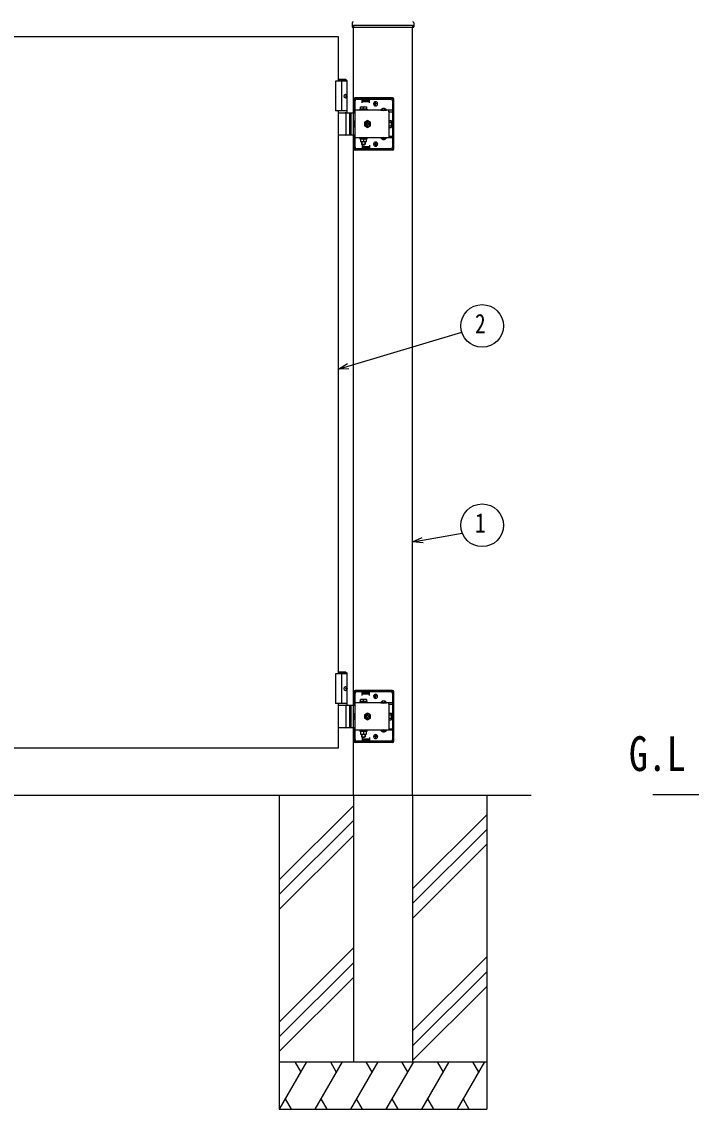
# Model space of a CAD drawing. Units: millimetres, scale not verified. Extents: x -4205 to 4205, y -2970 to 2970.
# Drawn here: x -969 to 160, y -199 to 1636 of the extents above; entities that cross this region are included whole.
import ezdxf
from ezdxf.enums import TextEntityAlignment as Align

# ---------------------------------------------------------------- set-up
doc = ezdxf.new("R2010")
doc.units = ezdxf.units.MM
doc.header["$LTSCALE"] = 12
for name, color, linetype in [('0-2_USER1', 3, 'Continuous'), ('0-4_YKK_A1', 4, 'Continuous'), ('0-5_YKK_D', 6, 'Continuous')]:
    doc.layers.add(name, color=color, linetype=linetype)
doc.styles.add('ＭＳ ゴシック', font='')
doc.styles.get('ＭＳ ゴシック').set_extended_font_data('MS Gothic')

msp = doc.modelspace()

# ---------------------------------------------------------------- linework, layer by layer
at = {"layer": '0-4_YKK_A1'}
for p, q in [((-411.73, 1634.42), (-412.08, 1627.76)), ((-308.23, 1634.42), (-307.88, 1627.76)), ((-411.58, 1627.23), (-308.38, 1627.23)), ((-409.98, 1630.73), (-409.98, 1627.23)), ((-409.98, 330.73), (-409.98, 1627.23)), ((-309.98, 330.73), (-309.98, 1627.23)), ((-434.98, 1535.73), (-434.98, 1610.73)), ((-422.48, 1538.73), (-434.98, 1538.73)), ((-420.48, 1536.73), (-434.98, 1536.73)), ((-429.98, 1535.73), (-429.98, 1485.73)), ((-422.48, 1538.73), (-420.48, 1536.73)), ((-420.48, 1482.73), (-420.48, 1536.73)), ((-422.79, 1511.15), (-422.2, 1511.15)), ((-422.79, 1510.31), (-422.2, 1510.31)), ((-421.78, 1512.83), (-421.18, 1512.83)), ((-421.78, 1508.63), (-421.18, 1508.63)), ((-408.98, 1482.73), (-408.98, 1505.73)), ((-407.48, 1482.73), (-407.48, 1505.73)), ((-343.98, 1507.73), (-406.98, 1507.73)), ((-343.98, 1506.23), (-406.98, 1506.23)), ((-406.48, 1506.23), (-406.48, 1507.73)), ((-403.98, 1505.73), (-394.98, 1505.73)), ((-398.48, 1506.23), (-398.48, 1507.73)), ((-394.98, 1499.23), (-394.98, 1505.73)), ((-393.98, 1503.23), (-393.98, 1506.23)), ((-383.98, 1503.23), (-383.98, 1506.23)), ((-382.98, 1499.23), (-382.98, 1505.73)), ((-382.98, 1505.73), (-346.98, 1505.73)), ((-343.48, 1421.73), (-343.48, 1505.73)), ((-341.98, 1421.73), (-341.98, 1505.73)), ((-406.98, 1424.73), (-406.98, 1502.73)), ((-343.98, 1486.93), (-406.98, 1486.93)), ((-399.23, 1488.53), (-386.73, 1488.53)), ((-399.23, 1486.93), (-399.23, 1488.53)), ((-386.73, 1486.93), (-399.23, 1486.93)), ((-397.98, 1492.53), (-387.98, 1492.53)), ((-397.98, 1488.53), (-397.98, 1492.53)), ((-387.98, 1488.53), (-397.98, 1488.53)), ((-394.98, 1504.73), (-382.98, 1504.73)), ((-394.98, 1501.73), (-382.98, 1501.73)), ((-383.98, 1503.23), (-393.98, 1503.23)), ((-392.98, 1488.53), (-392.98, 1492.1)), ((-387.98, 1492.53), (-387.98, 1488.53)), ((-386.73, 1488.53), (-386.73, 1486.93)), ((-368.48, 1497.73), (-376.48, 1497.73)), ((-375.73, 1497.48), (-375.73, 1497.98)), ((-372.48, 1493.73), (-372.48, 1501.73)), ((-369.23, 1497.48), (-369.23, 1497.98)), ((-363.73, 1487.44), (-354.23, 1487.44)), ((-363.73, 1487.44), (-363.73, 1486.93)), ((-363.73, 1486.93), (-354.23, 1486.93)), ((-361.33, 1489.43), (-360.13, 1486.96)), ((-360.13, 1486.96), (-358.98, 1486.35)), ((-357.84, 1486.96), (-358.98, 1486.35)), ((-356.63, 1489.43), (-357.84, 1486.96)), ((-354.23, 1487.44), (-354.23, 1486.93)), ((-349.98, 1484.43), (-349.98, 1486.93)), ((-343.98, 1502.73), (-343.98, 1484.43)), ((-420.48, 1485.73), (-439.98, 1485.73)), ((-434.98, 535.73), (-434.98, 1485.73)), ((-434.98, 1482.73), (-409.98, 1482.73)), ((-422.17, 1446.23), (-422.17, 1481.23)), ((-416.48, 1482.73), (-416.48, 1444.73)), ((-413.98, 1482.73), (-413.98, 1444.73)), ((-409.98, 1482.73), (-406.98, 1482.73)), ((-407.48, 1484.43), (-408.98, 1484.43)), ((-385.98, 1469.5), (-390.98, 1466.62)), ((-380.98, 1466.62), (-385.98, 1469.5)), ((-349.98, 1484.43), (-343.98, 1484.43)), ((-349.98, 1484.43), (-349.98, 1443.03)), ((-349.68, 1469.5), (-346.13, 1469.5)), ((-349.68, 1457.96), (-349.68, 1469.5)), ((-345.68, 1468.73), (-346.13, 1469.5)), ((-345.68, 1468.73), (-345.68, 1458.73)), ((-390.98, 1466.62), (-390.98, 1460.84)), ((-390.98, 1460.84), (-385.98, 1457.96)), ((-389.13, 1463.13), (-387.89, 1463.13)), ((-386.58, 1466.88), (-386.58, 1465.64)), ((-385.38, 1466.88), (-386.58, 1466.88)), ((-386.58, 1461.82), (-386.58, 1460.58)), ((-385.98, 1457.96), (-380.98, 1460.84)), ((-385.38, 1465.64), (-385.38, 1466.88)), ((-382.83, 1464.33), (-384.07, 1464.33)), ((-384.07, 1463.13), (-382.83, 1463.13)), ((-382.83, 1463.13), (-382.83, 1464.33)), ((-380.98, 1460.84), (-380.98, 1466.62)), ((-349.68, 1467.63), (-349.98, 1467.63)), ((-349.68, 1459.83), (-349.98, 1459.83)), ((-349.68, 1459.83), (-349.68, 1467.63)), ((-349.68, 1466.62), (-346.13, 1466.62)), ((-349.68, 1460.84), (-346.13, 1460.84)), ((-349.68, 1457.96), (-346.13, 1457.96)), ((-345.68, 1458.73), (-346.13, 1457.96)), ((-409.98, 1444.73), (-434.98, 1444.73)), ((-406.98, 1444.73), (-409.98, 1444.73)), ((-408.98, 1421.73), (-408.98, 1444.73)), ((-407.48, 1443.03), (-408.98, 1443.03)), ((-407.48, 1421.73), (-407.48, 1444.73)), ((-343.98, 1440.53), (-406.98, 1440.53)), ((-386.73, 1440.53), (-399.23, 1440.53)), ((-399.23, 1440.53), (-399.23, 1438.93)), ((-399.23, 1438.93), (-386.73, 1438.93)), ((-397.98, 1438.93), (-397.98, 1433.93)), ((-387.98, 1438.93), (-397.98, 1438.93)), ((-397.98, 1433.93), (-387.98, 1433.93)), ((-396.18, 1440.53), (-396.18, 1438.93)), ((-395.98, 1433.93), (-395.98, 1429.53)), ((-395.44, 1433.93), (-395.44, 1428.99)), ((-392.98, 1438.93), (-392.98, 1434.36)), ((-390.52, 1433.93), (-390.52, 1428.99)), ((-389.98, 1433.93), (-389.98, 1429.53)), ((-389.78, 1440.53), (-389.78, 1438.93)), ((-387.98, 1433.93), (-387.98, 1438.93)), ((-386.73, 1438.93), (-386.73, 1440.53)), ((-372.48, 1433.73), (-372.48, 1425.73)), ((-363.73, 1440.53), (-354.23, 1440.53)), ((-363.73, 1440.02), (-363.73, 1440.53)), ((-363.73, 1440.02), (-354.23, 1440.02)), ((-361.33, 1438.03), (-360.13, 1440.5)), ((-360.13, 1440.5), (-358.98, 1441.11)), ((-357.84, 1440.5), (-358.98, 1441.11)), ((-356.63, 1438.03), (-357.84, 1440.5)), ((-354.23, 1440.02), (-354.23, 1440.53)), ((-349.98, 1443.03), (-349.98, 1440.53)), ((-349.98, 1443.03), (-343.98, 1443.03)), ((-343.98, 1443.03), (-343.98, 1424.73)), ((-343.98, 1421.23), (-406.98, 1421.23)), ((-343.98, 1419.73), (-406.98, 1419.73)), ((-406.48, 1419.73), (-406.48, 1421.23)), ((-394.98, 1421.73), (-403.98, 1421.73)), ((-398.48, 1419.73), (-398.48, 1421.23)), ((-395.98, 1429.53), (-389.98, 1429.53)), ((-395.98, 1429.53), (-394.98, 1428.53)), ((-394.98, 1428.53), (-390.98, 1428.53)), ((-394.98, 1428.23), (-394.98, 1421.73)), ((-394.98, 1425.73), (-382.98, 1425.73)), ((-394.98, 1422.73), (-382.98, 1422.73)), ((-393.98, 1424.23), (-393.98, 1421.23)), ((-383.98, 1424.23), (-393.98, 1424.23)), ((-389.98, 1429.53), (-390.98, 1428.53)), ((-383.98, 1424.23), (-383.98, 1421.23)), ((-382.98, 1428.23), (-382.98, 1421.73)), ((-346.98, 1421.73), (-382.98, 1421.73)), ((-368.48, 1429.73), (-376.48, 1429.73)), ((-375.73, 1429.98), (-375.73, 1429.48)), ((-369.23, 1429.98), (-369.23, 1429.48)), ((-422.48, 538.73), (-434.98, 538.73)), ((-420.48, 536.73), (-434.98, 536.73)), ((-429.98, 535.73), (-429.98, 485.73)), ((-422.48, 538.73), (-420.48, 536.73)), ((-420.48, 482.73), (-420.48, 536.73)), ((-422.79, 511.15), (-422.2, 511.15)), ((-422.79, 510.31), (-422.2, 510.31)), ((-421.78, 512.83), (-421.18, 512.83)), ((-421.78, 508.63), (-421.18, 508.63)), ((-408.98, 482.73), (-408.98, 505.73)), ((-407.48, 482.73), (-407.48, 505.73)), ((-343.98, 507.73), (-406.98, 507.73)), ((-343.98, 506.23), (-406.98, 506.23)), ((-406.98, 424.73), (-406.98, 502.73)), ((-406.48, 506.23), (-406.48, 507.73)), ((-403.98, 505.73), (-394.98, 505.73)), ((-398.48, 506.23), (-398.48, 507.73)), ((-394.98, 499.23), (-394.98, 505.73)), ((-394.98, 504.73), (-382.98, 504.73)), ((-394.98, 501.73), (-382.98, 501.73)), ((-393.98, 503.23), (-393.98, 506.23)), ((-383.98, 503.23), (-393.98, 503.23)), ((-383.98, 503.23), (-383.98, 506.23)), ((-382.98, 499.23), (-382.98, 505.73)), ((-382.98, 505.73), (-346.98, 505.73)), ((-368.48, 497.73), (-376.48, 497.73)), ((-375.73, 497.48), (-375.73, 497.98)), ((-372.48, 493.73), (-372.48, 501.73)), ((-369.23, 497.48), (-369.23, 497.98)), ((-343.98, 502.73), (-343.98, 484.43)), ((-343.48, 421.73), (-343.48, 505.73)), ((-341.98, 421.73), (-341.98, 505.73)), ((-420.48, 485.73), (-439.98, 485.73)), ((-434.98, 482.73), (-409.98, 482.73)), ((-422.17, 446.23), (-422.17, 481.23)), ((-416.48, 482.73), (-416.48, 444.73)), ((-413.98, 482.73), (-413.98, 444.73)), ((-409.98, 482.73), (-406.98, 482.73)), ((-407.48, 484.43), (-408.98, 484.43)), ((-343.98, 486.93), (-406.98, 486.93)), ((-399.23, 488.53), (-386.73, 488.53)), ((-399.23, 486.93), (-399.23, 488.53)), ((-386.73, 486.93), (-399.23, 486.93)), ((-397.98, 492.53), (-387.98, 492.53)), ((-397.98, 488.53), (-397.98, 492.53)), ((-387.98, 488.53), (-397.98, 488.53)), ((-392.98, 488.53), (-392.98, 492.1)), ((-387.98, 492.53), (-387.98, 488.53)), ((-386.73, 488.53), (-386.73, 486.93)), ((-363.73, 487.44), (-354.23, 487.44)), ((-363.73, 487.44), (-363.73, 486.93)), ((-363.73, 486.93), (-354.23, 486.93)), ((-361.33, 489.43), (-360.13, 486.96)), ((-360.13, 486.96), (-358.98, 486.35)), ((-357.84, 486.96), (-358.98, 486.35)), ((-356.63, 489.43), (-357.84, 486.96)), ((-354.23, 487.44), (-354.23, 486.93)), ((-349.98, 484.43), (-349.98, 486.93)), ((-349.98, 484.43), (-343.98, 484.43)), ((-349.98, 484.43), (-349.98, 443.03)), ((-385.98, 469.5), (-390.98, 466.62)), ((-390.98, 466.62), (-390.98, 460.84)), ((-390.98, 460.84), (-385.98, 457.96)), ((-389.13, 463.13), (-387.89, 463.13)), ((-386.58, 466.88), (-386.58, 465.64)), ((-385.38, 466.88), (-386.58, 466.88)), ((-386.58, 461.82), (-386.58, 460.58)), ((-380.98, 466.62), (-385.98, 469.5)), ((-385.98, 457.96), (-380.98, 460.84)), ((-385.38, 465.64), (-385.38, 466.88)), ((-382.83, 464.33), (-384.07, 464.33)), ((-384.07, 463.13), (-382.83, 463.13)), ((-382.83, 463.13), (-382.83, 464.33)), ((-380.98, 460.84), (-380.98, 466.62)), ((-349.68, 467.63), (-349.98, 467.63)), ((-349.68, 459.83), (-349.98, 459.83)), ((-349.68, 469.5), (-346.13, 469.5)), ((-349.68, 457.96), (-349.68, 469.5)), ((-349.68, 459.83), (-349.68, 467.63)), ((-349.68, 466.62), (-346.13, 466.62)), ((-349.68, 460.84), (-346.13, 460.84)), ((-345.68, 468.73), (-346.13, 469.5)), ((-345.68, 468.73), (-345.68, 458.73)), ((-409.98, 444.73), (-434.98, 444.73)), ((-406.98, 444.73), (-409.98, 444.73)), ((-408.98, 421.73), (-408.98, 444.73)), ((-407.48, 443.03), (-408.98, 443.03)), ((-407.48, 421.73), (-407.48, 444.73)), ((-360.13, 440.5), (-358.98, 441.11)), ((-357.84, 440.5), (-358.98, 441.11)), ((-349.98, 443.03), (-349.98, 440.53)), ((-349.98, 443.03), (-343.98, 443.03)), ((-349.68, 457.96), (-346.13, 457.96)), ((-345.68, 458.73), (-346.13, 457.96)), ((-343.98, 443.03), (-343.98, 424.73)), ((-343.98, 440.53), (-406.98, 440.53)), ((-386.73, 440.53), (-399.23, 440.53)), ((-399.23, 440.53), (-399.23, 438.93)), ((-399.23, 438.93), (-386.73, 438.93)), ((-397.98, 438.93), (-397.98, 433.93)), ((-387.98, 438.93), (-397.98, 438.93)), ((-397.98, 433.93), (-387.98, 433.93)), ((-396.18, 440.53), (-396.18, 438.93)), ((-395.98, 433.93), (-395.98, 429.53)), ((-395.98, 429.53), (-389.98, 429.53)), ((-395.98, 429.53), (-394.98, 428.53)), ((-395.44, 433.93), (-395.44, 428.99)), ((-394.98, 428.53), (-390.98, 428.53)), ((-394.98, 428.23), (-394.98, 421.73)), ((-394.98, 425.73), (-382.98, 425.73)), ((-394.98, 422.73), (-382.98, 422.73)), ((-393.98, 424.23), (-393.98, 421.23)), ((-383.98, 424.23), (-393.98, 424.23)), ((-392.98, 438.93), (-392.98, 434.36)), ((-389.98, 429.53), (-390.98, 428.53)), ((-390.52, 433.93), (-390.52, 428.99)), ((-389.98, 433.93), (-389.98, 429.53)), ((-389.78, 440.53), (-389.78, 438.93)), ((-387.98, 433.93), (-387.98, 438.93)), ((-386.73, 438.93), (-386.73, 440.53)), ((-383.98, 424.23), (-383.98, 421.23)), ((-382.98, 428.23), (-382.98, 421.73)), ((-368.48, 429.73), (-376.48, 429.73)), ((-375.73, 429.98), (-375.73, 429.48)), ((-372.48, 433.73), (-372.48, 425.73)), ((-369.23, 429.98), (-369.23, 429.48)), ((-363.73, 440.53), (-354.23, 440.53)), ((-363.73, 440.02), (-363.73, 440.53)), ((-363.73, 440.02), (-354.23, 440.02)), ((-361.33, 438.03), (-360.13, 440.5)), ((-356.63, 438.03), (-357.84, 440.5)), ((-354.23, 440.02), (-354.23, 440.53)), ((-343.98, 421.23), (-406.98, 421.23)), ((-343.98, 419.73), (-406.98, 419.73)), ((-406.48, 419.73), (-406.48, 421.23)), ((-394.98, 421.73), (-403.98, 421.73)), ((-398.48, 419.73), (-398.48, 421.23)), ((-346.98, 421.73), (-382.98, 421.73)), ((-3737.15, 330.73), (-110.26, 330.73)), ((-534.98, 330.73), (-534.98, -199.27)), ((-409.98, 330.73), (-409.98, -119.27)), ((-309.98, 330.73), (-309.98, -119.27)), ((-184.98, 330.73), (-184.98, -199.27)), ((94.85, 331.73), (3721.73, 331.73)), ((-409.98, 312.94), (-534.98, 187.94)), ((-184.98, 297.94), (-309.98, 172.94)), ((-409.98, 287.94), (-534.98, 162.94)), ((-409.98, 262.94), (-534.98, 137.94)), ((-184.98, 272.94), (-309.98, 147.94)), ((-184.98, 247.94), (-309.98, 122.94)), ((-409.98, 72.94), (-534.98, -52.06)), ((-184.98, 57.94), (-309.98, -67.06)), ((-409.98, 47.94), (-534.98, -77.06)), ((-409.98, 22.94), (-534.98, -102.06)), ((-184.98, 32.94), (-309.98, -92.06)), ((-184.98, 7.94), (-309.98, -117.06)), ((-534.98, -119.27), (-184.98, -119.27)), ((-488.79, -119.27), (-534.98, -199.27)), ((-508.79, -119.27), (-498.79, -136.59)), ((-428.79, -119.27), (-474.98, -199.27)), ((-448.79, -119.27), (-438.79, -136.59)), ((-368.79, -119.27), (-414.98, -199.27)), ((-409.98, -119.27), (-309.98, -119.27)), ((-388.79, -119.27), (-378.79, -136.59)), ((-308.79, -119.27), (-354.98, -199.27)), ((-328.79, -119.27), (-318.79, -136.59)), ((-248.79, -119.27), (-294.98, -199.27)), ((-268.79, -119.27), (-258.79, -136.59)), ((-188.79, -119.27), (-234.98, -199.27)), ((-208.79, -119.27), (-198.79, -136.59)), ((-524.98, -181.95), (-514.98, -199.27)), ((-464.98, -181.95), (-454.98, -199.27)), ((-404.98, -181.95), (-394.98, -199.27)), ((-344.98, -181.95), (-334.98, -199.27)), ((-284.98, -181.95), (-274.98, -199.27)), ((-224.98, -181.95), (-214.98, -199.27)), ((-534.98, -199.27), (-184.98, -199.27))]:
    msp.add_line(p, q, dxfattribs=at)
for points in [[(-409.98, 1630.73), (-309.98, 1630.73), (-309.98, 1627.23)], [(-434.98, 1610.73), (-1234.98, 1610.73), (-1234.98, 410.73), (-434.98, 410.73), (-434.98, 485.73)], [(-420.48, 1535.73), (-439.98, 1535.73), (-439.98, 1485.73)], [(-422.2, 1511.15), (-422.09, 1511.17), (-421.98, 1511.21), (-421.88, 1511.29), (-421.79, 1511.4), (-421.72, 1511.52), (-421.68, 1511.67), (-421.66, 1511.83), (-421.66, 1511.99)], [(-421.66, 1509.47), (-421.66, 1509.63), (-421.68, 1509.79), (-421.72, 1509.94), (-421.79, 1510.06), (-421.88, 1510.17), (-421.98, 1510.25), (-422.09, 1510.29), (-422.2, 1510.31)], [(-421.07, 1511.99), (-421.04, 1511.83), (-421, 1511.67), (-420.93, 1511.52), (-420.85, 1511.4), (-420.75, 1511.29), (-420.69, 1511.24)], [(-420.69, 1510.22), (-420.75, 1510.17), (-420.85, 1510.06), (-420.93, 1509.94), (-421, 1509.79), (-421.04, 1509.63), (-421.07, 1509.47)], [(-406.98, 1458.63), (-408.98, 1458.63), (-408.98, 1468.83), (-406.98, 1468.83)], [(-387.89, 1464.33), (-389.13, 1464.33), (-389.13, 1463.13)], [(-386.58, 1460.58), (-385.38, 1460.58), (-385.38, 1461.82)], [(-420.48, 535.73), (-439.98, 535.73), (-439.98, 485.73)], [(-422.2, 511.15), (-422.09, 511.17), (-421.98, 511.21), (-421.88, 511.29), (-421.79, 511.4), (-421.72, 511.52), (-421.68, 511.67), (-421.66, 511.83), (-421.66, 511.99)], [(-421.66, 509.47), (-421.66, 509.63), (-421.68, 509.79), (-421.72, 509.94), (-421.79, 510.06), (-421.88, 510.17), (-421.98, 510.25), (-422.09, 510.29), (-422.2, 510.31)], [(-421.07, 511.99), (-421.04, 511.83), (-421, 511.67), (-420.93, 511.52), (-420.85, 511.4), (-420.75, 511.29), (-420.69, 511.24)], [(-420.69, 510.22), (-420.75, 510.17), (-420.85, 510.06), (-420.93, 509.94), (-421, 509.79), (-421.04, 509.63), (-421.07, 509.47)], [(-406.98, 458.63), (-408.98, 458.63), (-408.98, 468.83), (-406.98, 468.83)], [(-387.89, 464.33), (-389.13, 464.33), (-389.13, 463.13)], [(-386.58, 460.58), (-385.38, 460.58), (-385.38, 461.82)]]:
    msp.add_lwpolyline(points, dxfattribs=at)
for centre, radius, start, end in [((-409.73, 1634.31), 2, 99.0011, 177), ((-310.23, 1634.31), 2, 3, 80.9989), ((-411.58, 1627.73), 0.5, 177, 270), ((-308.38, 1627.73), 0.5, 270, 3), ((-406.98, 1505.73), 2, 90, 180), ((-406.98, 1505.73), 0.5, 90, 180), ((-403.98, 1502.73), 3, 90, 180), ((-346.98, 1502.73), 3, 0, 90), ((-343.98, 1505.73), 2, 0, 90), ((-343.98, 1505.73), 0.5, 0, 90), ((-395.48, 1485.1), 7.43, 70.34714, 109.65286), ((-390.48, 1485.1), 7.43, 70.34714, 109.65286), ((-372.48, 1497.98), 3.25, 0, 180), ((-372.48, 1497.48), 3.25, 180, 0), ((-358.98, 1484.16), 5.77, 34.65097, 145.34903), ((-423.67, 1481.23), 1.5, 0, 90), ((-385.98, 1463.73), 5, 76.88299, 190.15922), ((-385.98, 1463.73), 5, 190.15922, 76.88299), ((-348.24, 1468.06), 2.56, 325.61575, 34.38425), ((-385.98, 1463.73), 4.3, 83.27178, 183.77043), ((-385.98, 1463.73), 4.3, 183.77043, 83.27178), ((-387.89, 1465.64), 1.31, 270, 0), ((-387.89, 1461.82), 1.31, 0, 90), ((-384.07, 1465.64), 1.31, 180, 270), ((-384.07, 1461.82), 1.31, 90, 180), ((-348.24, 1459.4), 2.56, 325.61575, 34.38425), ((-355.23, 1463.73), 9.55, 342.41205, 17.58795), ((-423.67, 1446.23), 1.5, 270, 0), ((-395.48, 1441.36), 7.43, 250.34714, 289.65286), ((-390.48, 1441.36), 7.43, 250.34714, 289.65286), ((-372.48, 1429.98), 3.25, 0, 180), ((-358.98, 1443.3), 5.77, 214.65097, 325.34903), ((-406.98, 1421.73), 2, 180, 270), ((-406.98, 1421.73), 0.5, 180, 270), ((-403.98, 1424.73), 3, 180, 270), ((-372.48, 1429.48), 3.25, 180, 0), ((-346.98, 1424.73), 3, 270, 0), ((-343.98, 1421.73), 0.5, 270, 0), ((-343.98, 1421.73), 2, 270, 0), ((-406.98, 505.73), 2, 90, 180), ((-406.98, 505.73), 0.5, 90, 180), ((-403.98, 502.73), 3, 90, 180), ((-372.48, 497.98), 3.25, 0, 180), ((-372.48, 497.48), 3.25, 180, 0), ((-346.98, 502.73), 3, 0, 90), ((-343.98, 505.73), 2, 0, 90), ((-343.98, 505.73), 0.5, 0, 90), ((-423.67, 481.23), 1.5, 0, 90), ((-395.48, 485.1), 7.43, 70.34714, 109.65286), ((-390.48, 485.1), 7.43, 70.34714, 109.65286), ((-358.98, 484.16), 5.77, 34.65097, 145.34903), ((-385.98, 463.73), 5, 76.88299, 190.15922), ((-385.98, 463.73), 5, 190.15922, 76.88299), ((-385.98, 463.73), 4.3, 83.27178, 183.77043), ((-385.98, 463.73), 4.3, 183.77043, 83.27178), ((-387.89, 465.64), 1.31, 270, 0), ((-387.89, 461.82), 1.31, 0, 90), ((-384.07, 465.64), 1.31, 180, 270), ((-384.07, 461.82), 1.31, 90, 180), ((-348.24, 468.06), 2.56, 325.61575, 34.38425), ((-348.24, 459.4), 2.56, 325.61575, 34.38425), ((-355.23, 463.73), 9.55, 342.41205, 17.58795), ((-423.67, 446.23), 1.5, 270, 0), ((-403.98, 424.73), 3, 180, 270), ((-395.48, 441.36), 7.43, 250.34714, 289.65286), ((-390.48, 441.36), 7.43, 250.34714, 289.65286), ((-372.48, 429.98), 3.25, 0, 180), ((-372.48, 429.48), 3.25, 180, 0), ((-358.98, 443.3), 5.77, 214.65097, 325.34903), ((-346.98, 424.73), 3, 270, 0), ((-406.98, 421.73), 2, 180, 270), ((-406.98, 421.73), 0.5, 180, 270), ((-343.98, 421.73), 0.5, 270, 0), ((-343.98, 421.73), 2, 270, 0)]:
    msp.add_arc(centre, radius, start, end, dxfattribs=at)
for centre in [(-423.14, 1510.73), (-423.14, 510.73)]:
    msp.add_ellipse(centre, major_axis=(0, -3.5), ratio=0.707107, dxfattribs=at)
for centre, start_param, end_param in [((-429.15, 1510.73), 4.6657054, 4.7590726), ((-427.96, 1510.73), 4.8528504, 4.9478932), ((-427.96, 1510.73), 4.4768847, 4.5719276), ((-427.37, 1510.73), 4.8528504, 4.9478932), ((-427.37, 1510.73), 4.4768847, 4.5719276), ((-429.15, 510.73), 4.6657054, 4.7590726), ((-427.96, 510.73), 4.8528504, 4.9478932), ((-427.96, 510.73), 4.4768847, 4.5719276), ((-427.37, 510.73), 4.8528504, 4.9478932), ((-427.37, 510.73), 4.4768847, 4.5719276)]:
    msp.add_ellipse(centre, major_axis=(0, 9), ratio=0.707107, start_param=start_param, end_param=end_param, dxfattribs=at)
at = {"layer": '0-5_YKK_D'}
for points in [[(-434.98, 1050.1), (-418.7, 1054.99), (-227.31, 1112.45)], [(-417.39, 1050.62), (-434.98, 1050.1), (-420.01, 1059.35)], [(-309.98, 758.33), (-293.25, 761.34), (-226.4, 773.35)], [(-292.44, 756.85), (-309.98, 758.33), (-294.05, 765.82)]]:
    msp.add_lwpolyline(points, dxfattribs=at)
for centre in [(-192.83, 1122.8), (-192.83, 786.33)]:
    msp.add_circle(centre, 36, dxfattribs=at)

# ---------------------------------------------------------------- texts
at = {"layer": '0-2_USER1', "style": 'ＭＳ ゴシック', "width": 0.8}
msp.add_text('G.L', height=58.65, dxfattribs=at).set_placement((54.67, 354.01), align=Align.BOTTOM_LEFT)
at = {"layer": '0-5_YKK_D', "style": 'ＭＳ ゴシック', "width": 0.8}
for s, p in [('2', (-204.83, 1100.3)), ('1', (-204.83, 763.83))]:
    msp.add_text(s, height=32.99, dxfattribs=at).set_placement(p, align=Align.BOTTOM_LEFT)

doc.saveas('drawing.dxf')
